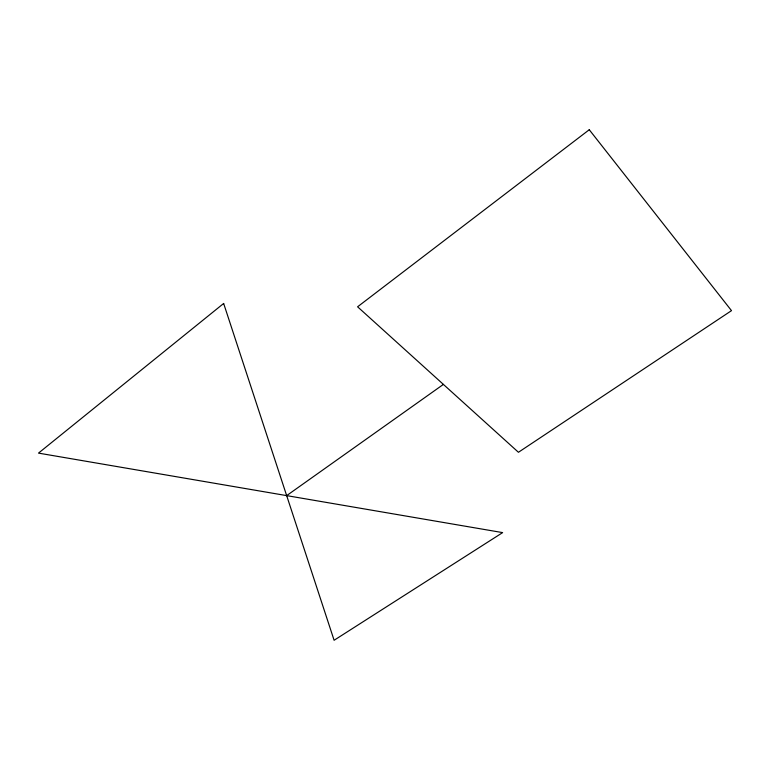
<?xml version="1.0" encoding="UTF-8"?>
<svg xmlns="http://www.w3.org/2000/svg" width="770" height="770" viewBox="0 0 770 770"><rect width="100%" height="100%" fill="white"/><g stroke="black" fill="none" stroke-linecap="round" stroke-linejoin="round"><path stroke-width="1.16" d="M286.671 495.62L443.395 384.403M223.647 303.467L38.5 453.116L502.646 532.609L334.103 640.265L223.647 303.467M589.262 129.735L357.588 306.797L518.441 452.279L731.5 310.647L589.262 129.735"/></g></svg>
